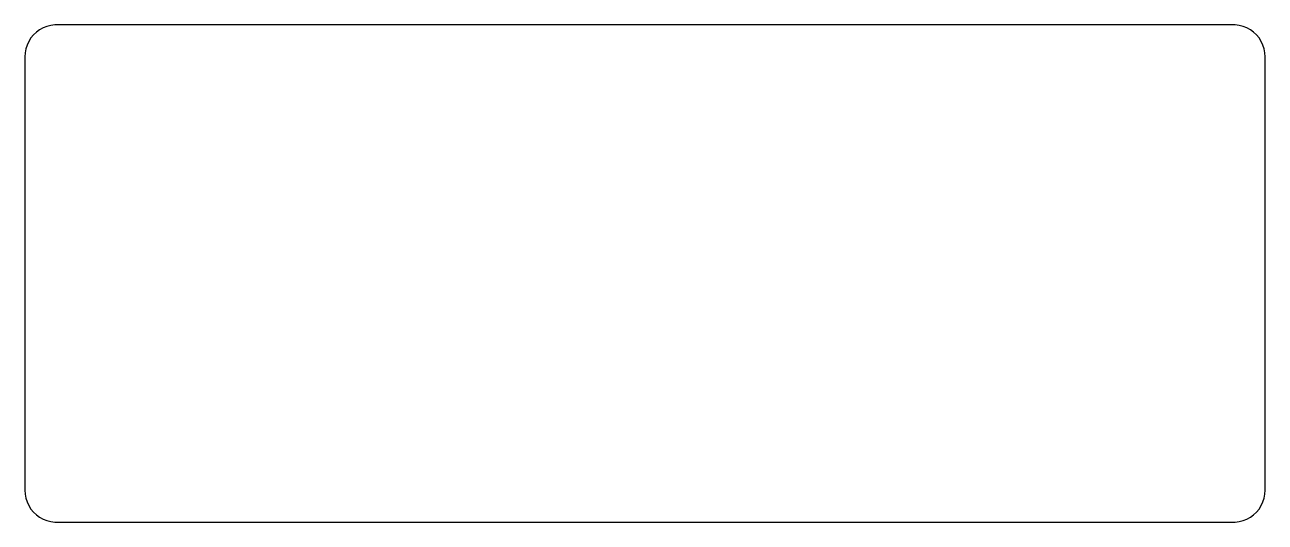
# Model space of a CAD drawing. Header units: metres. Extents: x 0 to 77.6, y 0 to 31.1.
import ezdxf

# ---------------------------------------------------------------- set-up
doc = ezdxf.new("R2010")
doc.units = ezdxf.units.M

msp = doc.modelspace()

# ---------------------------------------------------------------- linework, layer by layer
for p, q in [((1.625, 31.065), (1.382, 31.002)), ((1.874, 31.096), (1.625, 31.065)), ((2, 31.096), (1.874, 31.096)), ((75.6, 31.1), (2, 31.1)), ((2, 31.1), (2, 31.096)), ((75.6, 31.096), (75.6, 31.1)), ((75.726, 31.096), (75.6, 31.096)), ((75.975, 31.065), (75.726, 31.096)), ((76.218, 31.002), (75.975, 31.065)), ((0.382, 30.276), (0.247, 30.064)), ((0.542, 30.469), (0.382, 30.276)), ((0.725, 30.641), (0.542, 30.469)), ((0.928, 30.789), (0.725, 30.641)), ((1.148, 30.91), (0.928, 30.789)), ((1.382, 31.002), (1.148, 30.91)), ((76.452, 30.91), (76.218, 31.002)), ((76.672, 30.789), (76.452, 30.91)), ((76.875, 30.641), (76.672, 30.789)), ((77.058, 30.469), (76.875, 30.641)), ((77.218, 30.276), (77.058, 30.469)), ((77.353, 30.064), (77.218, 30.276)), ((0.063, 29.597), (0.016, 29.351)), ((0.14, 29.836), (0.063, 29.597)), ((0.247, 30.064), (0.14, 29.836)), ((77.46, 29.836), (77.353, 30.064)), ((77.537, 29.597), (77.46, 29.836)), ((77.584, 29.351), (77.537, 29.597)), ((0.016, 29.351), (0, 29.1)), ((0, 29.1), (0, 2)), ((77.6, 29.1), (77.584, 29.351)), ((77.6, 2), (77.6, 29.1)), ((0, 2), (0.016, 1.749)), ((0.016, 1.749), (0.063, 1.503)), ((77.537, 1.503), (77.584, 1.749)), ((77.584, 1.749), (77.6, 2)), ((0.063, 1.503), (0.14, 1.264)), ((0.14, 1.264), (0.247, 1.036)), ((0.247, 1.036), (0.382, 0.824)), ((0.382, 0.824), (0.542, 0.631)), ((77.058, 0.631), (77.218, 0.824)), ((77.218, 0.824), (77.353, 1.036)), ((77.353, 1.036), (77.46, 1.264)), ((77.46, 1.264), (77.537, 1.503)), ((0.542, 0.631), (0.725, 0.459)), ((0.725, 0.459), (0.928, 0.311)), ((0.928, 0.311), (1.148, 0.19)), ((1.148, 0.19), (1.382, 0.098)), ((1.382, 0.098), (1.625, 0.035)), ((1.625, 0.035), (1.874, 0.004)), ((1.874, 0.004), (2, 0.004)), ((2, 0.004), (2, 0)), ((2, 0), (75.6, 0)), ((75.6, 0.004), (75.726, 0.004)), ((75.6, 0), (75.6, 0.004)), ((75.726, 0.004), (75.975, 0.035)), ((75.975, 0.035), (76.218, 0.098)), ((76.218, 0.098), (76.452, 0.19)), ((76.452, 0.19), (76.672, 0.311)), ((76.672, 0.311), (76.875, 0.459)), ((76.875, 0.459), (77.058, 0.631))]:
    msp.add_line(p, q)

doc.saveas('drawing.dxf')
